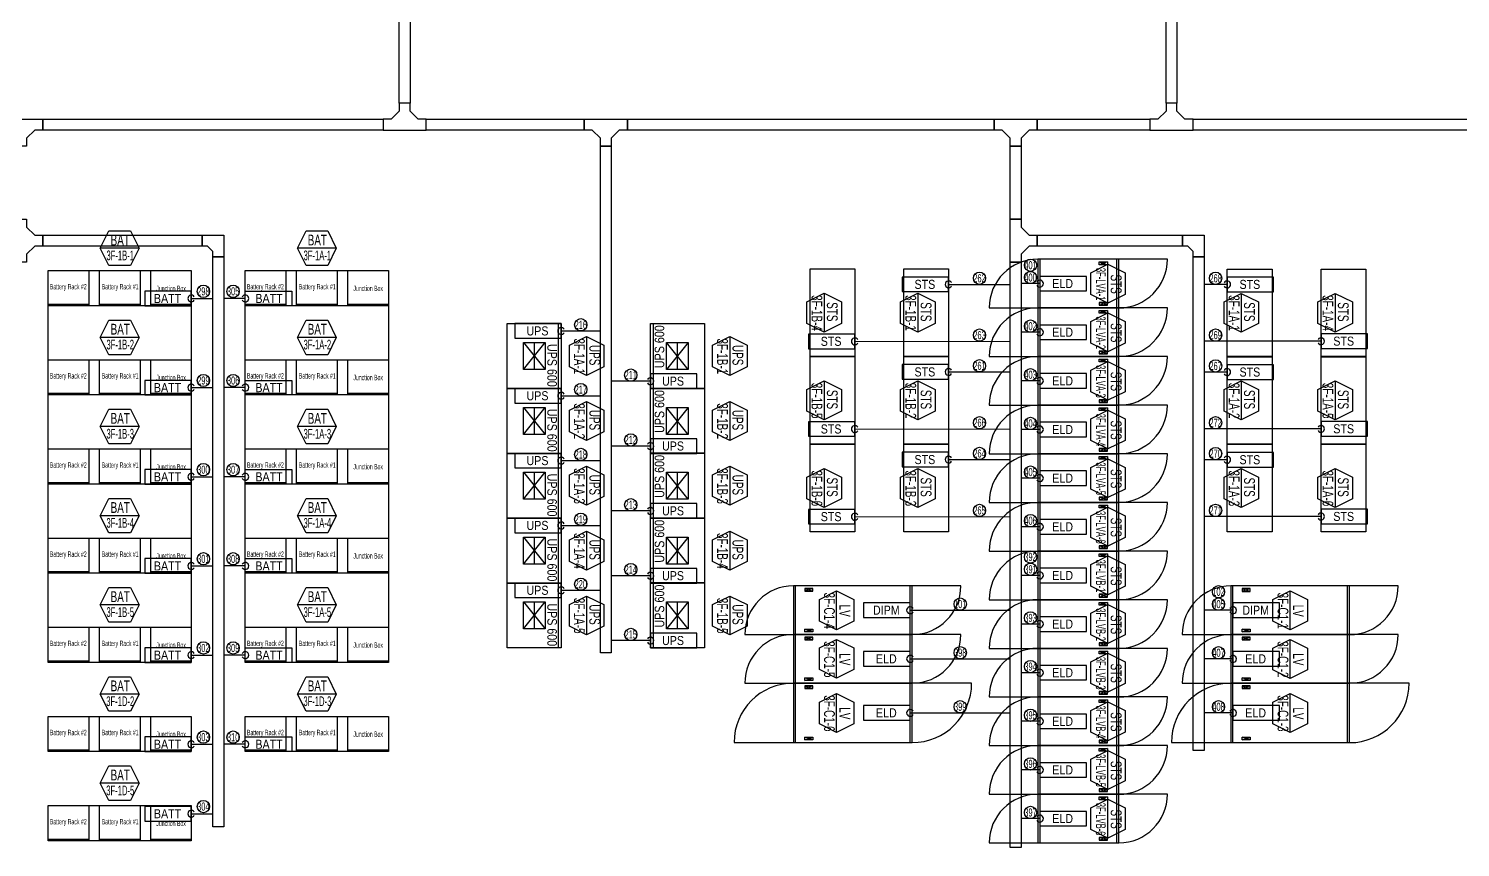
# Model space of a CAD drawing. Header units: millimetres. Extents: x 89450 to 753248, y -530175 to 1209785.
# Drawn here: x 108242 to 134754, y 468733 to 483883 of the extents above; entities that cross this region are included whole.
import ezdxf
from ezdxf.enums import TextEntityAlignment as Align

# ---------------------------------------------------------------- set-up
doc = ezdxf.new("R2010")
doc.units = ezdxf.units.MM
doc.header["$LTSCALE"] = 150
for name, color, linetype in [('------00 Switch Gear', 3, 'Continuous'), ('------00 Switch Gear_Number', 1, 'Continuous'), ('-----29 Indicator', 1, 'Continuous'), ('-----99 EPMS CABLE DUCT', 4, 'Continuous'), ('-----99 EPMS CONDUIT', 4, 'Continuous'), ('-----99 EPMS DEVICE', 3, 'Continuous')]:
    doc.layers.add(name, color=color, linetype=linetype)
doc.layers.add('NOPLOT', color=191, linetype='Continuous', plot=False)
doc.styles.add('ELEC', font='')
doc.styles.get('ELEC').set_extended_font_data('Dotum')

# ---------------------------------------------------------------- blocks, each defined once
blk = doc.blocks.new('zw$32E')
for p, q in [((100, 0), (0, 0)), ((0, 0), (0, -400)), ((100, -75), (100, 0)), ((175, -150), (100, -75)), ((100, -325), (175, -250)), ((250, -150), (175, -150)), ((175, -250), (250, -250)), ((250, -250), (250, -150)), ((100, -400), (100, -325)), ((0, -400), (100, -400))]:
    blk.add_line(p, q)
blk = doc.blocks.new('A$C2e8f9a8b')
at = {"color": 0}
blk.add_line((30, 750), (30, 0), dxfattribs=at)
blk.add_lwpolyline([(650, 0), (0, 0), (0, 750), (650, 750)], close=True, dxfattribs=at)
blk = doc.blocks.new('UPS 600kV')
at = {"layer": '------00 Switch Gear', "color": 161}
blk.add_line((800, 850), (-402, 850), dxfattribs=at)
blk.add_lwpolyline([(798, -100), (-402, -100), (-402, 900), (798, 900)], close=True, dxfattribs=at)
at = {"layer": 'NOPLOT', "color": 161}
for p, q in [((-52, 199), (448, 601)), ((448, 199), (-52, 601)), ((-52, 400), (448, 400))]:
    blk.add_line(p, q, dxfattribs=at)
blk.add_lwpolyline([(448, 601), (448, 199), (-52, 199), (-52, 601)], close=True, dxfattribs=at)
at = {"layer": 'NOPLOT', "color": 161, "style": 'ELEC', "width": 0.85}
blk.add_text('UPS 600', height=178.2, dxfattribs=at).set_placement((-26, 731), align=Align.MIDDLE_LEFT)
blk = doc.blocks.new('1100x2200')
at = {"layer": '------00 Switch Gear', "color": 161}
for p, q in [((-2160, 0), (-2160, 1100)), ((1100, 1100), (-42, 1100)), ((-40, 0), (-40, 1100)), ((-1990, 1050), (-1840, 1000)), ((-1840, 1050), (-1990, 1000)), ((-3300, 0), (-2158, 0)), ((-1990, 50), (-1840, 100)), ((-1840, 50), (-1990, 100))]:
    blk.add_line(p, q, dxfattribs=at)
at = {"layer": '------00 Switch Gear', "color": 161, "elevation": 0}
for points in [[(0, 0), (0, 1100), (-2200, 1100), (-2200, 0)], [(-1840, 1050), (-1990, 1050), (-1990, 1000), (-1840, 1000)], [(-1840, 50), (-1990, 50), (-1990, 100), (-1840, 100)]]:
    blk.add_lwpolyline(points, close=True, dxfattribs=at)
at = {"layer": '------00 Switch Gear', "color": 161}
for centre, start, end in [((-2200, 0), 90, 180), ((0, 1100), 270, 0)]:
    blk.add_arc(centre, 1100, start, end, dxfattribs=at)
blk = doc.blocks.new('900x2200')
at = {"layer": '------00 Switch Gear', "color": 161}
for p, q in [((-2160, 900), (-2160, 0)), ((-210, 850), (-360, 800)), ((-360, 850), (-210, 800)), ((900, 900), (-42, 900)), ((-40, 900), (-40, 0)), ((-3100, 0), (-2158, 0)), ((-210, 50), (-360, 100)), ((-360, 50), (-210, 100))]:
    blk.add_line(p, q, dxfattribs=at)
for points in [[(-2200, 900), (-2200, 0), (0, 0), (0, 900)], [(-360, 850), (-210, 850), (-210, 800), (-360, 800)], [(-360, 50), (-210, 50), (-210, 100), (-360, 100)]]:
    blk.add_lwpolyline(points, close=True, dxfattribs=at)
for centre, start, end in [((-2200, 0), 90, 180), ((0, 900), 270, 0)]:
    blk.add_arc(centre, 900, start, end, dxfattribs=at)
blk = doc.blocks.new('STS-R')
at = {"color": 161}
blk.add_lwpolyline([(886994, -128588), (888614, -128588), (888614, -129418), (886994, -129418), (886994, -128588)], dxfattribs=at)
blk = doc.blocks.new('900X1500')
at = {"layer": '------00 Switch Gear', "color": 0}
for p, q in [((-1460, 900), (-1460, 0)), ((-210, 850), (-360, 800)), ((-360, 850), (-210, 800)), ((900, 900), (-42, 900)), ((-40, 900), (-40, 0)), ((-2400, 0), (-1458, 0)), ((-210, 50), (-360, 100)), ((-360, 50), (-210, 100))]:
    blk.add_line(p, q, dxfattribs=at)
at = {"layer": '------00 Switch Gear', "color": 0, "elevation": 0}
for points in [[(-1500, 900), (-1500, 0), (0, 0), (0, 900)], [(-360, 850), (-210, 850), (-210, 800), (-360, 800)], [(-360, 50), (-210, 50), (-210, 100), (-360, 100)]]:
    blk.add_lwpolyline(points, close=True, dxfattribs=at)
at = {"layer": '------00 Switch Gear', "color": 0}
for centre, start, end in [((-1500, 0), 90, 180), ((0, 900), 270, 0)]:
    blk.add_arc(centre, 900, start, end, dxfattribs=at)

msp = doc.modelspace()

# ---------------------------------------------------------------- linework, layer by layer
at = {"layer": '------00 Switch Gear', "color": 161, "elevation": 0}
for points in [[(108604, 472155), (108604, 479405), (111254, 479405), (111254, 472155), (108604, 472155)], [(112254, 472155), (112254, 479405), (114904, 479405), (114904, 472155), (112254, 472155)]]:
    msp.add_lwpolyline(points, dxfattribs=at)
for points in [[(111254, 479405), (111254, 478755), (108604, 478755), (108604, 479405)], [(114904, 479405), (114904, 478755), (112254, 478755), (112254, 479405)], [(111254, 477755), (111254, 477105), (108604, 477105), (108604, 477755)], [(114904, 477755), (114904, 477105), (112254, 477105), (112254, 477755)], [(111254, 476105), (111254, 475455), (108604, 475455), (108604, 476105)], [(114904, 476105), (114904, 475455), (112254, 475455), (112254, 476105)], [(111254, 474455), (111254, 473805), (108604, 473805), (108604, 474455)], [(114904, 474455), (114904, 473805), (112254, 473805), (112254, 474455)], [(111254, 472805), (111254, 472155), (108604, 472155), (108604, 472805)], [(114904, 472805), (114904, 472155), (112254, 472155), (112254, 472805)], [(111254, 471155), (111254, 470505), (108604, 470505), (108604, 471155)], [(114904, 471155), (114904, 470505), (112254, 470505), (112254, 471155)], [(111254, 469505), (111254, 468855), (108604, 468855), (108604, 469505)]]:
    msp.add_lwpolyline(points, close=True, dxfattribs=at)
at = {"layer": '------00 Switch Gear_Number', "elevation": 0}
for points in [[(110289, 479820), (109569, 479820), (109728, 480140), (110129, 480140), (110289, 479820), (110129, 479500), (109728, 479500), (109569, 479820)], [(113939, 479820), (113219, 479820), (113378, 480140), (113779, 480140), (113939, 479820), (113779, 479500), (113378, 479500), (113219, 479820)], [(128228, 478805), (128228, 479525), (128548, 479365), (128548, 478964), (128228, 478805), (127908, 478964), (127908, 479365), (128228, 479525)], [(128228, 477905), (128228, 478625), (128548, 478465), (128548, 478064), (128228, 477905), (127908, 478064), (127908, 478465), (128228, 478625)], [(110289, 478170), (109569, 478170), (109728, 478490), (110129, 478490), (110289, 478170), (110129, 477850), (109728, 477850), (109569, 478170)], [(113939, 478170), (113219, 478170), (113378, 478490), (113779, 478490), (113939, 478170), (113779, 477850), (113378, 477850), (113219, 478170)], [(118574, 478184), (118574, 477464), (118254, 477624), (118254, 478025), (118574, 478184), (118894, 478025), (118894, 477624), (118574, 477464)], [(121224, 478184), (121224, 477464), (120904, 477624), (120904, 478025), (121224, 478184), (121544, 478025), (121544, 477624), (121224, 477464)], [(128228, 477005), (128228, 477725), (128548, 477565), (128548, 477164), (128228, 477005), (127908, 477164), (127908, 477565), (128228, 477725)], [(118574, 476984), (118574, 476264), (118254, 476424), (118254, 476825), (118574, 476984), (118894, 476825), (118894, 476424), (118574, 476264)], [(121224, 476984), (121224, 476264), (120904, 476424), (120904, 476825), (121224, 476984), (121544, 476825), (121544, 476424), (121224, 476264)], [(110289, 476520), (109569, 476520), (109728, 476840), (110129, 476840), (110289, 476520), (110129, 476200), (109728, 476200), (109569, 476520)], [(113939, 476520), (113219, 476520), (113378, 476840), (113779, 476840), (113939, 476520), (113779, 476200), (113378, 476200), (113219, 476520)], [(128228, 476105), (128228, 476825), (128548, 476665), (128548, 476264), (128228, 476105), (127908, 476264), (127908, 476665), (128228, 476825)], [(128228, 475205), (128228, 475925), (128548, 475765), (128548, 475364), (128228, 475205), (127908, 475364), (127908, 475765), (128228, 475925)], [(118574, 475784), (118574, 475064), (118254, 475224), (118254, 475625), (118574, 475784), (118894, 475625), (118894, 475224), (118574, 475064)], [(121224, 475784), (121224, 475064), (120904, 475224), (120904, 475625), (121224, 475784), (121544, 475625), (121544, 475224), (121224, 475064)], [(110289, 474870), (109569, 474870), (109728, 475190), (110129, 475190), (110289, 474870), (110129, 474550), (109728, 474550), (109569, 474870)], [(113939, 474870), (113219, 474870), (113378, 475190), (113779, 475190), (113939, 474870), (113779, 474550), (113378, 474550), (113219, 474870)], [(128228, 474305), (128228, 475025), (128548, 474865), (128548, 474464), (128228, 474305), (127908, 474464), (127908, 474865), (128228, 475025)], [(118574, 474584), (118574, 473864), (118254, 474024), (118254, 474425), (118574, 474584), (118894, 474425), (118894, 474024), (118574, 473864)], [(121224, 474584), (121224, 473864), (120904, 474024), (120904, 474425), (121224, 474584), (121544, 474425), (121544, 474024), (121224, 473864)], [(128228, 473405), (128228, 474125), (128548, 473965), (128548, 473564), (128228, 473405), (127908, 473564), (127908, 473965), (128228, 474125)], [(110289, 473220), (109569, 473220), (109728, 473540), (110129, 473540), (110289, 473220), (110129, 472900), (109728, 472900), (109569, 473220)], [(113939, 473220), (113219, 473220), (113378, 473540), (113779, 473540), (113939, 473220), (113779, 472900), (113378, 472900), (113219, 473220)], [(118574, 473384), (118574, 472664), (118254, 472824), (118254, 473225), (118574, 473384), (118894, 473225), (118894, 472824), (118574, 472664)], [(121224, 473384), (121224, 472664), (120904, 472824), (120904, 473225), (121224, 473384), (121544, 473225), (121544, 472824), (121224, 472664)], [(123204, 472761), (123204, 473481), (123524, 473322), (123524, 472921), (123204, 472761), (122884, 472921), (122884, 473322), (123204, 473481)], [(131603, 472760), (131603, 473480), (131923, 473321), (131923, 472920), (131603, 472760), (131283, 472920), (131283, 473321), (131603, 473480)], [(128228, 472505), (128228, 473225), (128548, 473065), (128548, 472664), (128228, 472505), (127908, 472664), (127908, 473065), (128228, 473225)], [(123204, 471861), (123204, 472581), (123524, 472422), (123524, 472021), (123204, 471861), (122884, 472021), (122884, 472422), (123204, 472581)], [(131603, 471860), (131603, 472580), (131923, 472421), (131923, 472020), (131603, 471860), (131283, 472020), (131283, 472421), (131603, 472580)], [(128228, 471605), (128228, 472325), (128548, 472165), (128548, 471764), (128228, 471605), (127908, 471764), (127908, 472165), (128228, 472325)], [(110289, 471570), (109569, 471570), (109728, 471890), (110129, 471890), (110289, 471570), (110129, 471250), (109728, 471250), (109569, 471570)], [(113939, 471570), (113219, 471570), (113378, 471890), (113779, 471890), (113939, 471570), (113779, 471250), (113378, 471250), (113219, 471570)], [(123204, 470861), (123204, 471581), (123524, 471422), (123524, 471021), (123204, 470861), (122884, 471021), (122884, 471422), (123204, 471581)], [(128228, 470705), (128228, 471425), (128548, 471265), (128548, 470864), (128228, 470705), (127908, 470864), (127908, 471265), (128228, 471425)], [(131603, 470860), (131603, 471580), (131923, 471421), (131923, 471020), (131603, 470860), (131283, 471020), (131283, 471421), (131603, 471580)], [(128228, 469805), (128228, 470525), (128548, 470365), (128548, 469964), (128228, 469805), (127908, 469964), (127908, 470365), (128228, 470525)], [(110289, 469920), (109569, 469920), (109728, 470240), (110129, 470240), (110289, 469920), (110129, 469600), (109728, 469600), (109569, 469920)], [(128228, 468905), (128228, 469625), (128548, 469465), (128548, 469064), (128228, 468905), (127908, 469064), (127908, 469465), (128228, 469625)]]:
    msp.add_lwpolyline(points, dxfattribs=at)
at = {"layer": '------00 Switch Gear_Number', "color": 1, "elevation": 0}
for points in [[(122972, 478986), (122972, 478266), (122652, 478426), (122652, 478827), (122972, 478986), (123292, 478827), (123292, 478426), (122972, 478266)], [(124709, 478986), (124709, 478266), (124389, 478426), (124389, 478827), (124709, 478986), (125029, 478827), (125029, 478426), (124709, 478266)], [(130697, 478985), (130697, 478265), (130377, 478425), (130377, 478826), (130697, 478985), (131017, 478826), (131017, 478425), (130697, 478265)], [(132434, 478985), (132434, 478265), (132114, 478425), (132114, 478826), (132434, 478985), (132754, 478826), (132754, 478425), (132434, 478265)], [(122972, 477364), (122972, 476644), (122652, 476804), (122652, 477205), (122972, 477364), (123292, 477205), (123292, 476804), (122972, 476644)], [(124709, 477364), (124709, 476644), (124389, 476804), (124389, 477205), (124709, 477364), (125029, 477205), (125029, 476804), (124709, 476644)], [(130697, 477363), (130697, 476643), (130377, 476803), (130377, 477204), (130697, 477363), (131017, 477204), (131017, 476803), (130697, 476643)], [(132434, 477363), (132434, 476643), (132114, 476803), (132114, 477204), (132434, 477363), (132754, 477204), (132754, 476803), (132434, 476643)], [(122972, 475742), (122972, 475022), (122652, 475182), (122652, 475583), (122972, 475742), (123292, 475583), (123292, 475182), (122972, 475022)], [(124709, 475742), (124709, 475022), (124389, 475182), (124389, 475583), (124709, 475742), (125029, 475583), (125029, 475182), (124709, 475022)], [(130697, 475741), (130697, 475021), (130377, 475181), (130377, 475582), (130697, 475741), (131017, 475582), (131017, 475181), (130697, 475021)], [(132434, 475741), (132434, 475021), (132114, 475181), (132114, 475582), (132434, 475741), (132754, 475582), (132754, 475181), (132434, 475021)]]:
    msp.add_lwpolyline(points, dxfattribs=at)
at = {"layer": '-----29 Indicator'}
for centre in [(126794, 479506, 0), (125849, 479264, 0), (126794, 479278, 0), (130222, 479263, 0), (111477, 479022, 0), (112028, 479022, 0), (118466, 478403, 0), (125849, 478212, 0), (126794, 478378, 0), (130222, 478213, 0), (125849, 477644, 0), (130222, 477641, 0), (111477, 477372, 0), (112028, 477372, 0), (119391, 477473, 0), (126794, 477478, 0), (118466, 477203, 0), (125849, 476590, 0), (126794, 476578, 0), (130222, 476591, 0), (119391, 476273, 0), (118466, 476003, 0), (125849, 476022, 0), (130222, 476019, 0), (111477, 475722, 0), (112028, 475722, 0), (126794, 475678, 0), (119391, 475073, 0), (118466, 474803, 0), (125849, 474968, 0), (126794, 474778, 0), (130222, 474969, 0), (111477, 474072, 0), (112028, 474072, 0), (126794, 474106, 0), (119391, 473873, 0), (126794, 473878, 0), (118466, 473603, 0), (130275, 473462, 0), (125492, 473235, 0), (130275, 473234, 0), (126794, 472978, 0), (119391, 472673, 0), (111477, 472422, 0), (112028, 472422, 0), (125492, 472335, 0), (130275, 472334, 0), (126794, 472078, 0), (125492, 471335, 0), (130275, 471334, 0), (126794, 471178, 0), (111477, 470772, 0), (112028, 470772, 0), (126794, 470278, 0), (111477, 469487, 0), (126794, 469378, 0)]:
    msp.add_circle(centre, 114, dxfattribs=at)
at = {"layer": '-----99 EPMS CABLE DUCT', "elevation": 0}
for points in [[(115104, 498927), (115304, 498927), (115304, 482507), (115104, 482507)], [(129304, 498927), (129504, 498927), (129504, 482507), (129304, 482507)], [(108504, 482207), (114804, 482207), (114804, 482007), (108504, 482007)], [(115604, 482207), (118529, 482207), (118529, 482007), (115604, 482007)], [(119329, 482207), (126120, 482207), (126120, 482007), (119329, 482007)], [(126920, 482207), (129004, 482207), (129004, 482007), (126920, 482007)], [(129804, 482207), (139704, 482207), (139704, 482007), (129804, 482007)], [(118829, 481707), (119029, 481707), (119029, 472331), (118829, 472331)], [(126420, 481707), (126620, 481707), (126620, 480359), (126420, 480359)], [(108504, 480059), (111454, 480059), (111454, 479859), (108504, 479859)], [(126920, 480059), (129608, 480059), (129608, 479859), (126920, 479859)], [(111654, 479659), (111854, 479659), (111854, 469110), (111654, 469110)], [(129808, 479659), (130008, 479659), (130008, 470526), (129808, 470526)], [(126420, 479559), (126620, 479559), (126620, 468733), (126420, 468733)]]:
    msp.add_lwpolyline(points, close=True, dxfattribs=at)
for points in [[(111454, 479859), (111454, 480059), (111854, 480059), (111854, 479659), (111654, 479659), (111654, 479759), (111554, 479859), (111454, 479859)], [(129608, 479859), (129608, 480059), (130008, 480059), (130008, 479659), (129808, 479659), (129808, 479759), (129708, 479859), (129608, 479859)]]:
    msp.add_lwpolyline(points, dxfattribs=at)
at = {"layer": '-----99 EPMS CONDUIT'}
for p, q in [((125278, 479151, 0), (126420, 479151)), ((126968, 479165, 0), (126620, 479165)), ((130436, 479150, 0), (130008, 479150)), ((111254, 478890, 0), (111654, 478890, 0)), ((112254, 478890, 0), (111854, 478890, 0)), ((118104, 478289, 0), (118829, 478289)), ((123541, 478096, 0), (126420, 478098)), ((126968, 478265, 0), (126620, 478265)), ((132173, 478099, 0), (130008, 478099)), ((125278, 477531, 0), (126420, 477531)), ((130436, 477528, 0), (130008, 477528)), ((111254, 477240, 0), (111654, 477240, 0)), ((112254, 477240, 0), (111854, 477240, 0)), ((119754, 477359, 0), (119029, 477359)), ((126968, 477365, 0), (126620, 477365)), ((118104, 477089, 0), (118829, 477089)), ((123541, 476474, 0), (126420, 476476)), ((126968, 476465, 0), (126620, 476465)), ((132173, 476477, 0), (130008, 476477)), ((119754, 476159, 0), (119029, 476159)), ((125278, 475909, 0), (126420, 475909)), ((130436, 475906, 0), (130008, 475906)), ((118104, 475889, 0), (118829, 475889)), ((111254, 475590, 0), (111654, 475590, 0)), ((112254, 475590, 0), (111854, 475590, 0)), ((126968, 475565, 0), (126620, 475565)), ((119754, 474959, 0), (119029, 474959)), ((123541, 474852, 0), (126420, 474854)), ((132173, 474855, 0), (130008, 474855)), ((118104, 474689, 0), (118829, 474689)), ((126968, 474665, 0), (126620, 474665)), ((111254, 473940, 0), (111654, 473940, 0)), ((112254, 473940, 0), (111854, 473940, 0)), ((119754, 473759, 0), (119029, 473759)), ((126968, 473765, 0), (126620, 473765)), ((118104, 473489, 0), (118829, 473489)), ((124564, 473121, 0), (126420, 473121)), ((130543, 473120, 0), (130008, 473120)), ((126968, 472865, 0), (126620, 472865)), ((119754, 472559, 0), (119029, 472559)), ((111254, 472290, 0), (111654, 472290, 0)), ((112254, 472290, 0), (111854, 472290, 0)), ((124564, 472221, 0), (126420, 472221)), ((130543, 472220, 0), (130008, 472220)), ((126968, 471965, 0), (126620, 471965)), ((124564, 471221, 0), (126420, 471221, 0)), ((130543, 471220, 0), (130008, 471220)), ((126968, 471065, 0), (126620, 471065)), ((111254, 470640, 0), (111654, 470640, 0)), ((112254, 470640, 0), (111854, 470640, 0)), ((126968, 470165, 0), (126620, 470165)), ((111254, 469355), (111654, 469355)), ((126968, 469265, 0), (126620, 469265))]:
    msp.add_line(p, q, dxfattribs=at)
for centre, start, end in [((125278, 479151, 0), 30, 330), ((126968, 479165, 0), 210, 150), ((130436, 479150, 0), 210, 150), ((111254, 478890, 0), 30, 330), ((112254, 478890, 0), 210, 150), ((118104, 478289, 0), 30, 330), ((126968, 478265, 0), 210, 150), ((123541, 478096, 0), 30, 330), ((132173, 478099, 0), 210, 150), ((125278, 477531, 0), 30, 330), ((130436, 477528, 0), 210, 150), ((111254, 477240, 0), 30, 330), ((112254, 477240, 0), 210, 150), ((119754, 477359, 0), 210, 150), ((126968, 477365, 0), 210, 150), ((118104, 477089, 0), 30, 330), ((123541, 476474, 0), 30, 330), ((126968, 476465, 0), 210, 150), ((132173, 476477, 0), 210, 150), ((119754, 476159, 0), 210, 150), ((118104, 475889, 0), 30, 330), ((125278, 475909, 0), 30, 330), ((130436, 475906, 0), 210, 150), ((111254, 475590, 0), 30, 330), ((112254, 475590, 0), 210, 150), ((126968, 475565, 0), 210, 150), ((119754, 474959, 0), 210, 150), ((123541, 474852, 0), 30, 330), ((132173, 474855, 0), 210, 150), ((118104, 474689, 0), 30, 330), ((126968, 474665, 0), 210, 150), ((111254, 473940, 0), 30, 330), ((112254, 473940, 0), 210, 150), ((119754, 473759, 0), 210, 150), ((126968, 473765, 0), 210, 150), ((118104, 473489, 0), 30, 330), ((124564, 473121, 0), 30, 330), ((130543, 473120, 0), 210, 150), ((126968, 472865, 0), 210, 150), ((119754, 472559, 0), 210, 150), ((111254, 472290, 0), 30, 330), ((112254, 472290, 0), 210, 150), ((124564, 472221, 0), 30, 330), ((130543, 472220, 0), 210, 150), ((126968, 471965, 0), 210, 150), ((124564, 471221, 0), 30, 330), ((126968, 471065, 0), 210, 150), ((130543, 471220, 0), 210, 150), ((111254, 470640, 0), 30, 330), ((112254, 470640, 0), 210, 150), ((126968, 470165, 0), 210, 150), ((111254, 469355), 30, 330), ((126968, 469265, 0), 210, 150)]:
    msp.add_arc(centre, 63.8, start, end, dxfattribs=at)
at = {"layer": '-----99 EPMS DEVICE', "elevation": 0}
for points in [[(125278, 479285), (124417, 479285), (124417, 479016), (125278, 479016)], [(131296, 479284), (130436, 479284), (130436, 479015), (131296, 479015)], [(111254, 479025), (110393, 479025), (110393, 478755), (111254, 478755)], [(112254, 479025), (113114, 479025), (113114, 478755), (112254, 478755)], [(118104, 478424), (117243, 478424), (117243, 478155), (118104, 478155)], [(123541, 478231), (122680, 478231), (122680, 477961), (123541, 477961)], [(133033, 478234), (132173, 478234), (132173, 477964), (133033, 477964)], [(120614, 477494), (119754, 477494), (119754, 477224), (120614, 477224)], [(125278, 477665), (124417, 477665), (124417, 477396), (125278, 477396)], [(131296, 477662), (130436, 477662), (130436, 477393), (131296, 477393)], [(111254, 477375), (110393, 477375), (110393, 477105), (111254, 477105)], [(112254, 477375), (113114, 477375), (113114, 477105), (112254, 477105)], [(118104, 477224), (117243, 477224), (117243, 476955), (118104, 476955)], [(123541, 476609), (122680, 476609), (122680, 476339), (123541, 476339)], [(133033, 476612), (132173, 476612), (132173, 476342), (133033, 476342)], [(120614, 476294), (119754, 476294), (119754, 476024), (120614, 476024)], [(118104, 476024), (117243, 476024), (117243, 475755), (118104, 475755)], [(125278, 476043), (124417, 476043), (124417, 475774), (125278, 475774)], [(131296, 476040), (130436, 476040), (130436, 475771), (131296, 475771)], [(111254, 475725), (110393, 475725), (110393, 475455), (111254, 475455)], [(112254, 475725), (113114, 475725), (113114, 475455), (112254, 475455)], [(120614, 475094), (119754, 475094), (119754, 474824), (120614, 474824)], [(123541, 474987), (122680, 474987), (122680, 474717), (123541, 474717)], [(133033, 474990), (132173, 474990), (132173, 474720), (133033, 474720)], [(118104, 474824), (117243, 474824), (117243, 474555), (118104, 474555)], [(111254, 474075), (110393, 474075), (110393, 473805), (111254, 473805)], [(112254, 474075), (113114, 474075), (113114, 473805), (112254, 473805)], [(120614, 473894), (119754, 473894), (119754, 473624), (120614, 473624)], [(118104, 473624), (117243, 473624), (117243, 473355), (118104, 473355)], [(124564, 473256), (123703, 473256), (123703, 472987), (124564, 472987)], [(131403, 473255), (130543, 473255), (130543, 472986), (131403, 472986)], [(120614, 472694), (119754, 472694), (119754, 472424), (120614, 472424)], [(111254, 472425), (110393, 472425), (110393, 472155), (111254, 472155)], [(112254, 472425), (113114, 472425), (113114, 472155), (112254, 472155)], [(111254, 470775), (110393, 470775), (110393, 470505), (111254, 470505)], [(112254, 470775), (113114, 470775), (113114, 470505), (112254, 470505)], [(111254, 469489), (110393, 469489), (110393, 469220), (111254, 469220)]]:
    msp.add_lwpolyline(points, close=True, dxfattribs=at)
at = {"layer": '-----99 EPMS DEVICE', "color": 2, "elevation": 0}
for points in [[(127828, 479299), (126968, 479299), (126968, 479030), (127828, 479030)], [(127828, 478399), (126968, 478399), (126968, 478130), (127828, 478130)], [(127828, 477499), (126968, 477499), (126968, 477230), (127828, 477230)], [(127828, 476599), (126968, 476599), (126968, 476330), (127828, 476330)], [(127828, 475699), (126968, 475699), (126968, 475430), (127828, 475430)], [(127828, 474799), (126968, 474799), (126968, 474530), (127828, 474530)], [(127828, 473899), (126968, 473899), (126968, 473630), (127828, 473630)], [(127828, 472999), (126968, 472999), (126968, 472730), (127828, 472730)], [(124564, 472356), (123703, 472356), (123703, 472087), (124564, 472087)], [(131403, 472355), (130543, 472355), (130543, 472086), (131403, 472086)], [(127828, 472099), (126968, 472099), (126968, 471830), (127828, 471830)], [(124564, 471356), (123703, 471356), (123703, 471087), (124564, 471087)], [(127828, 471199), (126968, 471199), (126968, 470930), (127828, 470930)], [(131403, 471355), (130543, 471355), (130543, 471086), (131403, 471086)], [(127828, 470299), (126968, 470299), (126968, 470030), (127828, 470030)], [(127828, 469399), (126968, 469399), (126968, 469130), (127828, 469130)]]:
    msp.add_lwpolyline(points, close=True, dxfattribs=at)

# ---------------------------------------------------------------- block references
at = {"layer": '------00 Switch Gear', "color": 161}
for p in [(128428, 478715, 0), (128428, 477815, 0), (128428, 476915, 0), (128428, 476015, 0), (128428, 475115, 0), (128428, 474215, 0), (128428, 473315, 0), (128428, 472415, 0), (128428, 471515, 0), (128428, 470615, 0), (128428, 469715, 0), (128428, 468815, 0)]:
    msp.add_blockref('900X1500', p, dxfattribs=at)
at = {"layer": '------00 Switch Gear', "color": 161, "rotation": 89.99999999999999}
for p in [(109354, 478755, 0), (110304, 478755, 0), (111254, 478755, 0), (113004, 478755, 0), (113954, 478755, 0), (114904, 478755, 0), (109354, 477105, 0), (110304, 477105, 0), (111254, 477105, 0), (113004, 477105, 0), (113954, 477105, 0), (114904, 477105, 0), (109354, 475455), (110304, 475455), (111254, 475455), (113004, 475455), (113954, 475455), (114904, 475455), (109354, 473805), (110304, 473805), (111254, 473805), (113004, 473805), (113954, 473805), (114904, 473805), (109354, 472155), (110304, 472155), (111254, 472155), (113004, 472155), (113954, 472155), (114904, 472155), (109354, 470505), (110304, 470505), (111254, 470505), (113004, 470505), (113954, 470505), (114904, 470505), (109354, 468855), (110304, 468855), (111254, 468855)]:
    msp.add_blockref('A$C2e8f9a8b', p, dxfattribs=at)
at = {"layer": '------00 Switch Gear'}
for name, p, rotation in [('STS-R', (-5877, -409178, 0), 90), ('STS-R', (-4140, -409178, 0), 90), ('STS-R', (1848, -409179, 0), 90), ('STS-R', (3585, -409179, 0), 90), ('UPS 600kV', (117204, 478022, 0), 270), ('UPS 600kV', (120654, 477627, 0), 90), ('STS-R', (-5877, -410800, 0), 90), ('STS-R', (-4140, -410800, 0), 90), ('STS-R', (1848, -410801, 0), 90), ('STS-R', (3585, -410801, 0), 90), ('UPS 600kV', (117204, 476822, 0), 270), ('UPS 600kV', (120654, 476427, 0), 90), ('STS-R', (-5877, -412422, 0), 90), ('STS-R', (-4140, -412422, 0), 90), ('STS-R', (1848, -412423, 0), 90), ('STS-R', (3585, -412423, 0), 90), ('UPS 600kV', (117204, 475622, 0), 270), ('UPS 600kV', (120654, 475227, 0), 90), ('UPS 600kV', (117204, 474422, 0), 270), ('UPS 600kV', (120654, 474027, 0), 90), ('UPS 600kV', (117204, 473222, 0), 270), ('UPS 600kV', (120654, 472827, 0), 90), ('900x2200', (122404, 473571, 0), 180), ('900x2200', (130503, 473570, 0), 180), ('900x2200', (122404, 472671, 0), 180), ('900x2200', (130503, 472670, 0), 180)]:
    msp.add_blockref(name, p, dxfattribs=dict(at, rotation=rotation))
for p in [(124604, 470671, 0), (132703, 470670, 0)]:
    msp.add_blockref('1100x2200', p, dxfattribs=at)
at = {"layer": '-----99 EPMS CABLE DUCT', "zscale": 2}
for p, xscale, yscale, rotation in [((114804, 482007), 2, 2, 89.99999999999993), ((129004, 482007), 2, 2, 89.99999999999993), ((107704, 482207), -1.999999999999999, 1.999999999999999, 89.99999999999977), ((118529, 482207), -1.999999999999999, 1.999999999999999, 89.99999999999984), ((126120, 482207), -1.999999999999999, 1.999999999999999, 89.99999999999977), ((108004, 479559), -2, 2, 180), ((126420, 479559), -2, 2, 180)]:
    msp.add_blockref('zw$32E', p, dxfattribs=dict(at, xscale=xscale, yscale=yscale, rotation=rotation))

# ---------------------------------------------------------------- texts
at = {"layer": '------00 Switch Gear', "color": 161, "style": 'ELEC', "width": 0.6}
for s, p in [('Battery Rack #2', (108976, 479108, 0)), ('Battery Rack #1', (109937, 479108, 0)), ('Junction Box', (110879, 479077, 0)), ('Battery Rack #2', (112626, 479108, 0)), ('Battery Rack #1', (113587, 479108, 0)), ('Junction Box', (114529, 479077, 0)), ('Battery Rack #2', (108976, 477458, 0)), ('Battery Rack #1', (109937, 477458, 0)), ('Junction Box', (110879, 477427, 0)), ('Battery Rack #2', (112626, 477458, 0)), ('Battery Rack #1', (113587, 477458, 0)), ('Junction Box', (114529, 477427, 0)), ('Battery Rack #2', (108976, 475808)), ('Battery Rack #1', (109937, 475808)), ('Junction Box', (110879, 475777)), ('Battery Rack #2', (112626, 475808)), ('Battery Rack #1', (113587, 475808)), ('Junction Box', (114529, 475777)), ('Battery Rack #2', (108976, 474158)), ('Battery Rack #1', (109937, 474158)), ('Junction Box', (110879, 474127)), ('Battery Rack #2', (112626, 474158)), ('Battery Rack #1', (113587, 474158)), ('Junction Box', (114529, 474127)), ('Battery Rack #2', (108976, 472508)), ('Battery Rack #1', (109937, 472508)), ('Junction Box', (110879, 472477)), ('Battery Rack #2', (112626, 472508)), ('Battery Rack #1', (113587, 472508)), ('Junction Box', (114529, 472477)), ('Battery Rack #2', (108976, 470858)), ('Battery Rack #1', (109937, 470858)), ('Junction Box', (110879, 470827)), ('Battery Rack #2', (112626, 470858)), ('Battery Rack #1', (113587, 470858)), ('Junction Box', (114529, 470827)), ('Battery Rack #2', (108976, 469208)), ('Battery Rack #1', (109937, 469208)), ('Junction Box', (110879, 469177))]:
    msp.add_text(s, height=100, dxfattribs=at).set_placement(p, align=Align.MIDDLE_CENTER)
at = {"layer": '------00 Switch Gear_Number', "color": 0, "style": 'ELEC'}
for s, height, width, p in [('BAT', 200, 0.7, (109938, 479971)), ('BAT', 200, 0.7, (113588, 479971)), ('3F-1B-1', 180, 0.6, (109938, 479687)), ('3F-1A-1', 180, 0.6, (113588, 479687)), ('BAT', 200, 0.7, (109938, 478321)), ('BAT', 200, 0.7, (113588, 478321)), ('3F-1B-2', 180, 0.6, (109938, 478037)), ('3F-1A-2', 180, 0.6, (113588, 478037)), ('BAT', 200, 0.7, (109938, 476671)), ('BAT', 200, 0.7, (113588, 476671)), ('3F-1B-3', 180, 0.6, (109938, 476387)), ('3F-1A-3', 180, 0.6, (113588, 476387)), ('BAT', 200, 0.7, (109938, 475021)), ('BAT', 200, 0.7, (113588, 475021)), ('3F-1B-4', 180, 0.6, (109938, 474737)), ('3F-1A-4', 180, 0.6, (113588, 474737)), ('BAT', 200, 0.7, (109938, 473371)), ('BAT', 200, 0.7, (113588, 473371)), ('3F-1B-5', 180, 0.6, (109938, 473087)), ('3F-1A-5', 180, 0.6, (113588, 473087)), ('BAT', 200, 0.7, (109938, 471721)), ('BAT', 200, 0.7, (113588, 471721)), ('3F-1D-2', 180, 0.6, (109938, 471437)), ('3F-1D-3', 180, 0.6, (113588, 471437)), ('BAT', 200, 0.7, (109938, 470071)), ('3F-1D-5', 180, 0.6, (109938, 469787))]:
    msp.add_text(s, height=height, dxfattribs=dict(at, width=width)).set_placement(p, align=Align.MIDDLE_CENTER)
for s, height, width, p in [('3F-LVA-1', 180, 0.6, (128095, 479155, 0)), ('STS', 200, 0.7, (128379, 479155, 0)), ('3F-1B-4', 200, 0.7, (122839, 478621, 0)), ('STS', 200, 0.7, (123123, 478643, 0)), ('3F-1B-1', 200, 0.7, (124576, 478621, 0)), ('STS', 200, 0.7, (124860, 478643, 0)), ('3F-1A-1', 200, 0.7, (130564, 478620, 0)), ('STS', 200, 0.7, (130848, 478642, 0)), ('3F-1A-4', 200, 0.7, (132301, 478620)), ('STS', 200, 0.7, (132585, 478642)), ('3F-LVA-2', 180, 0.6, (128095, 478255, 0)), ('STS', 200, 0.7, (128379, 478255, 0)), ('3F-1A-1', 200, 0.7, (118440, 477819, 0)), ('UPS', 200, 0.7, (118725, 477841, 0)), ('3F-1B-1', 200, 0.7, (121090, 477819, 0)), ('UPS', 200, 0.7, (121375, 477841, 0)), ('3F-LVA-3', 180, 0.6, (128095, 477355, 0)), ('STS', 200, 0.7, (128379, 477355, 0)), ('3F-1B-5', 200, 0.7, (122839, 476999, 0)), ('3F-1B-2', 200, 0.7, (124576, 476999, 0)), ('3F-1A-2', 200, 0.7, (130564, 476998, 0)), ('3F-1A-5', 200, 0.7, (132301, 476998)), ('STS', 200, 0.7, (123123, 477021, 0)), ('STS', 200, 0.7, (124860, 477021, 0)), ('STS', 200, 0.7, (130848, 477020, 0)), ('STS', 200, 0.7, (132585, 477020)), ('3F-1A-2', 200, 0.7, (118440, 476619, 0)), ('UPS', 200, 0.7, (118725, 476641, 0)), ('3F-1B-2', 200, 0.7, (121090, 476619, 0)), ('UPS', 200, 0.7, (121375, 476641, 0)), ('3F-LVA-4', 180, 0.6, (128095, 476455, 0)), ('STS', 200, 0.7, (128379, 476455, 0)), ('3F-1A-3', 200, 0.7, (118440, 475419, 0)), ('3F-1B-3', 200, 0.7, (121090, 475419, 0)), ('3F-1B-6', 200, 0.7, (122839, 475377, 0)), ('3F-1B-3', 200, 0.7, (124576, 475377, 0)), ('3F-LVA-5', 180, 0.6, (128095, 475555, 0)), ('STS', 200, 0.7, (128379, 475555, 0)), ('3F-1A-3', 200, 0.7, (130564, 475376, 0)), ('3F-1A-6', 200, 0.7, (132301, 475376)), ('UPS', 200, 0.7, (118725, 475441, 0)), ('UPS', 200, 0.7, (121375, 475441, 0)), ('STS', 200, 0.7, (123123, 475399, 0)), ('STS', 200, 0.7, (124860, 475399, 0)), ('STS', 200, 0.7, (130848, 475398, 0)), ('STS', 200, 0.7, (132585, 475398)), ('3F-LVA-6', 180, 0.6, (128095, 474655, 0)), ('STS', 200, 0.7, (128379, 474655, 0)), ('3F-1A-4', 200, 0.7, (118440, 474219, 0)), ('UPS', 200, 0.7, (118725, 474241, 0)), ('3F-1B-4', 200, 0.7, (121090, 474219, 0)), ('UPS', 200, 0.7, (121375, 474241, 0)), ('3F-LVB-1', 180, 0.6, (128095, 473755, 0)), ('STS', 200, 0.7, (128379, 473755, 0)), ('3F-1A-5', 200, 0.7, (118440, 473019, 0)), ('3F-1B-5', 200, 0.7, (121090, 473019, 0)), ('3F-C1-4', 200, 0.7, (123070, 473112, 0)), ('3F-C1-1', 200, 0.7, (131469, 473111, 0)), ('UPS', 200, 0.7, (118725, 473041, 0)), ('UPS', 200, 0.7, (121375, 473041, 0)), ('LV', 200, 0.7, (123355, 473112, 0)), ('3F-LVB-2', 180, 0.6, (128095, 472855, 0)), ('STS', 200, 0.7, (128379, 472855, 0)), ('LV', 200, 0.7, (131754, 473111, 0)), ('3F-C1-5', 200, 0.7, (123070, 472212, 0)), ('3F-C1-2', 200, 0.7, (131469, 472211, 0)), ('LV', 200, 0.7, (123355, 472212, 0)), ('3F-LVB-3', 180, 0.6, (128095, 471955, 0)), ('LV', 200, 0.7, (131754, 472211, 0)), ('STS', 200, 0.7, (128379, 471955, 0)), ('3F-C1-6', 200, 0.7, (123070, 471212, 0)), ('3F-C1-3', 200, 0.7, (131469, 471211, 0)), ('LV', 200, 0.7, (123355, 471212, 0)), ('3F-LVB-4', 180, 0.6, (128095, 471055, 0)), ('STS', 200, 0.7, (128379, 471055, 0)), ('LV', 200, 0.7, (131754, 471211, 0)), ('3F-LVB-5', 180, 0.6, (128095, 470155, 0)), ('STS', 200, 0.7, (128379, 470155, 0)), ('3F-LVB-6', 180, 0.6, (128095, 469255, 0)), ('STS', 200, 0.7, (128379, 469255, 0))]:
    msp.add_text(s, height=height, rotation=270, dxfattribs=dict(at, width=width)).set_placement(p, align=Align.MIDDLE_CENTER)
at = {"layer": '-----29 Indicator', "style": 'ELEC', "width": 0.6}
for s, p in [('262', (125849, 479264, 0)), ('401', (126794, 479506, 0)), ('400', (126794, 479278, 0)), ('268', (130222, 479263, 0)), ('298', (111477, 479022, 0)), ('305', (112028, 479022, 0)), ('216', (118466, 478403, 0)), ('263', (125849, 478212, 0)), ('402', (126794, 478378, 0)), ('269', (130222, 478213, 0)), ('211', (119391, 477473, 0)), ('261', (125849, 477644, 0)), ('403', (126794, 477478, 0)), ('267', (130222, 477641, 0)), ('299', (111477, 477372, 0)), ('306', (112028, 477372, 0)), ('217', (118466, 477203, 0)), ('266', (125849, 476590, 0)), ('404', (126794, 476578, 0)), ('272', (130222, 476591, 0)), ('212', (119391, 476273, 0)), ('218', (118466, 476003, 0)), ('264', (125849, 476022, 0)), ('270', (130222, 476019, 0)), ('300', (111477, 475722, 0)), ('307', (112028, 475722, 0)), ('405', (126794, 475678, 0)), ('213', (119391, 475073, 0)), ('219', (118466, 474803, 0)), ('265', (125849, 474968, 0)), ('406', (126794, 474778, 0)), ('271', (130222, 474969, 0)), ('301', (111477, 474072, 0)), ('308', (112028, 474072, 0)), ('392', (126794, 474106, 0)), ('214', (119391, 473873, 0)), ('391', (126794, 473878, 0)), ('220', (118466, 473603, 0)), ('102', (130275, 473462, 0)), ('101', (125492, 473235, 0)), ('405', (130275, 473234, 0)), ('393', (126794, 472978, 0)), ('215', (119391, 472673, 0)), ('302', (111477, 472422, 0)), ('309', (112028, 472422, 0)), ('398', (125492, 472335, 0)), ('407', (130275, 472334, 0)), ('394', (126794, 472078, 0)), ('399', (125492, 471335, 0)), ('408', (130275, 471334, 0)), ('395', (126794, 471178, 0)), ('303', (111477, 470772, 0)), ('310', (112028, 470772, 0)), ('396', (126794, 470278, 0)), ('304', (111477, 469487, 0)), ('397', (126794, 469378, 0))]:
    msp.add_text(s, height=150, dxfattribs=at).set_placement(p, align=Align.MIDDLE_CENTER)
at = {"layer": '-----99 EPMS DEVICE', "style": 'ELEC', "width": 0.9}
for s, p in [('STS', (124838, 479151, 0)), ('STS', (130856, 479150, 0)), ('BATT', (110814, 478890, 0)), ('BATT', (112693, 478890, 0)), ('UPS', (117664, 478290, 0)), ('STS', (123101, 478097, 0)), ('STS', (132593, 478100, 0)), ('STS', (124838, 477531, 0)), ('STS', (130856, 477528, 0)), ('BATT', (110814, 477240, 0)), ('BATT', (112693, 477240, 0)), ('UPS', (120174, 477360, 0)), ('UPS', (117664, 477090, 0)), ('STS', (123101, 476475, 0)), ('STS', (132593, 476478, 0)), ('UPS', (120174, 476160, 0)), ('UPS', (117664, 475890, 0)), ('STS', (124838, 475909, 0)), ('STS', (130856, 475906, 0)), ('BATT', (110814, 475590, 0)), ('BATT', (112693, 475590, 0)), ('UPS', (120174, 474960, 0)), ('STS', (123101, 474853, 0)), ('STS', (132593, 474856, 0)), ('UPS', (117664, 474690, 0)), ('BATT', (110814, 473940, 0)), ('BATT', (112693, 473940, 0)), ('UPS', (120174, 473760, 0)), ('UPS', (117664, 473490, 0)), ('DIPM', (124124, 473122, 0)), ('DIPM', (130963, 473121, 0)), ('UPS', (120174, 472560, 0)), ('BATT', (110814, 472290, 0)), ('BATT', (112693, 472290, 0)), ('BATT', (110814, 470640, 0)), ('BATT', (112693, 470640, 0)), ('BATT', (110814, 469355))]:
    msp.add_text(s, height=168, dxfattribs=at).set_placement(p, align=Align.MIDDLE)
at = {"layer": '-----99 EPMS DEVICE', "color": 2, "style": 'ELEC', "width": 0.9}
for p in [(127389, 479165, 0), (127389, 478265, 0), (127389, 477365, 0), (127389, 476465, 0), (127389, 475565, 0), (127389, 474665, 0), (127389, 473765, 0), (127389, 472865, 0), (124124, 472222, 0), (130963, 472221, 0), (127389, 471965, 0), (124124, 471222, 0), (127389, 471065, 0), (130963, 471221, 0), (127389, 470165, 0), (127389, 469265, 0)]:
    msp.add_text('ELD', height=168, dxfattribs=at).set_placement(p, align=Align.MIDDLE)

doc.saveas('drawing.dxf')
